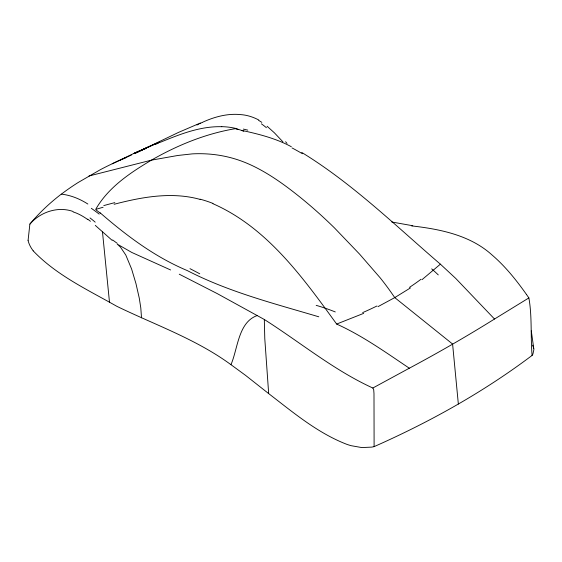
<?xml version="1.0" encoding="UTF-8"?>
<svg xmlns="http://www.w3.org/2000/svg" width="562" height="562" viewBox="0 0 562 562"><rect width="100%" height="100%" fill="white"/><g stroke="black" fill="none" stroke-linecap="round" stroke-linejoin="round"><path stroke-width="0.84" d="M179.257 274.186L217.29 293.638L264.316 319.49L264.779 338.549L268.671 393.597C293.188 412.452 317.502 432.979 346.67 444.275A53.495 30.882 0 0 0 351.215 445.701L361.809 447.57L371.63 447.12A26.927 15.546 0 0 0 374.109 446.628C429.818 421.985 483.376 392.128 532.088 355.423A26.927 15.546 0 0 0 532.938 353.99L533.886 349.536L531.294 330.863M28.1 240.262L29.87 224.083C40.295 212.127 57.668 206.078 72.976 211.438M268.671 393.597L245.517 375.325L230.954 364.682C237.965 348.602 238.155 322.223 257.255 315.521M532.088 355.423C530.465 336.364 532.235 316.624 528.877 297.923L494.511 319.026L455.768 278.457L440.383 264.168L422.02 279.672M410.45 287.913L394.749 297.6L377.966 306.662M494.511 319.026C466.664 336.371 438.241 352.732 409.319 368.208L372.831 388.019C333.631 370.084 300.417 342.42 264.316 319.49M131.403 155.042L120.416 160.051A281.176 162.334 0 0 0 100.331 169.703L78.118 182.531A281.176 162.334 0 0 0 61.391 194.129C70.868 195.232 79.86 198.899 87.855 204.034M196.995 125.031L197.381 124.827M198.154 124.427L198.541 124.23M199.313 123.837L199.707 123.64M200.093 123.45L202.432 122.333M135.547 153.033L178.372 132.47L200.353 123.015M112.21 163.774L133.833 153.461L159.552 142.074L133.833 153.461L150.588 146.015M202.826 122.151C214.6 116.777 227.652 113.278 240.677 114.613A63.056 44.918 66.2 0 1 258.808 120.001M135.906 153.005L138.884 151.67M140.374 150.995L142.6 149.991M144.146 149.309L146.464 148.291M363.684 313.35L336.652 324.056C302.967 277.628 267.098 227.47 212.942 203.704M155.639 144.286L158.653 143.001M160.163 142.355C179.742 134.325 200.241 126.092 221.786 126.71M103.113 207.245L95.68 209.401C108.213 187.371 130.131 172.85 151.396 160.156C177.466 145.186 205.811 133.594 235.569 128.635A85.579 73.32 86.7 0 1 242.37 130.693M89 175.99L151.396 160.156L177.852 155.47L192.246 153.883A291.018 168.024 60 0 1 203.226 153.756C215.85 154.143 228.432 156.419 240.325 160.676A173.089 99.931 60 0 1 252.162 165.572C269.521 173.834 285.159 185.228 300.094 197.22A357.783 206.57 60 0 1 334.474 227.926L359.596 254.143L380.228 277.888A177.852 102.684 60 0 1 390.759 291.847L394.749 297.6L452.593 344.042L458.353 404.064M114.121 204.273C141.961 197.016 171.719 191.537 200.065 199.398M411.489 225.875C439.835 229.106 470.001 235.064 491.919 254.874C505.343 266.353 516.436 280.248 526.587 294.628M412.761 225.741L391.784 222.004M241.997 130.44C258.949 134.128 275.949 138.421 291.313 146.717M238.007 129.365L235.569 128.635M318.809 316.806C274.256 303.557 228.91 292.071 187.322 270.603C154.845 256.982 126.59 235.738 100.162 212.829M242.363 130.735L243.803 131.29M230.954 364.682C196.236 339.195 155.238 324.941 116.833 306.311C87.862 289.887 56.383 275.225 33.179 250.842M336.652 324.056C362.574 335.774 385.792 352.416 409.319 368.208M170.602 269.964L131.817 252.464L117.226 244.105L120.514 247.196L125.804 255.071L131.613 269.022L135.969 283.627L139.285 298.204L140.802 307.962L141.512 317.839M258.738 120.437L261.836 122.347M301.731 152.442C352.55 183.563 395.395 225.524 440.383 264.168M87.714 219.173L90.461 221.287M112.196 240.395L95.287 225.397M267.062 126.218L274.347 132.787L282.911 141.835M372.831 388.019L373.702 389.677L373.99 393.576L374.109 446.628M526.664 294.734L528.877 297.923M532.516 345.166L532.924 345.974M533.071 346.304L533.752 348.496M109.527 302.595L102.488 232.015M29.919 224.097A304.618 175.871 0 0 1 61.328 194.101M73.179 211.944A63.056 26.505 55.2 0 1 87.777 219.573M90.011 217.951A68.993 28.037 54.7 0 1 95.196 222.159M117.17 243.262A106.155 96.797 -9.1 0 1 112.625 239.939M189.977 268.657A206.324 49.681 19.6 0 1 199.749 273.806M96.067 209.935A85.579 12.736 46.5 0 1 100.542 213.384M91.318 208.319A89.491 12.252 45.3 0 1 99.2 214.129M103.773 205.587A410.485 197.473 -34.8 0 1 114.831 202.636M200.086 199.187A166.275 129.639 81.5 0 1 212.991 203.437M316.181 305.349A197.388 116.257 46.7 0 1 335.282 311.945M285.587 141.729A106.155 46.92 34.7 0 1 287.013 143.415M221.786 126.668A89.491 76.755 89.3 0 1 235.611 128.389M247.758 130.11A410.485 37.605 -1.3 0 1 243.297 129.077M292.008 147.925A166.275 48.156 46.2 0 1 302.377 153.714M431.686 268.875A197.388 107.609 72.8 0 1 438.283 274.909M421.015 279.244A278 157.978 -0.9 0 1 409.417 287.407M376.933 305.995A278 157.5 -0.8 0 1 362.68 312.605M261.386 123.823A68.993 49.835 67 0 1 266.423 127.729M120.373 160.015A304.618 175.871 0 0 1 126.562 157.402M33.214 250.828A66.049 38.132 0 0 1 28.03 240.269"/></g></svg>
